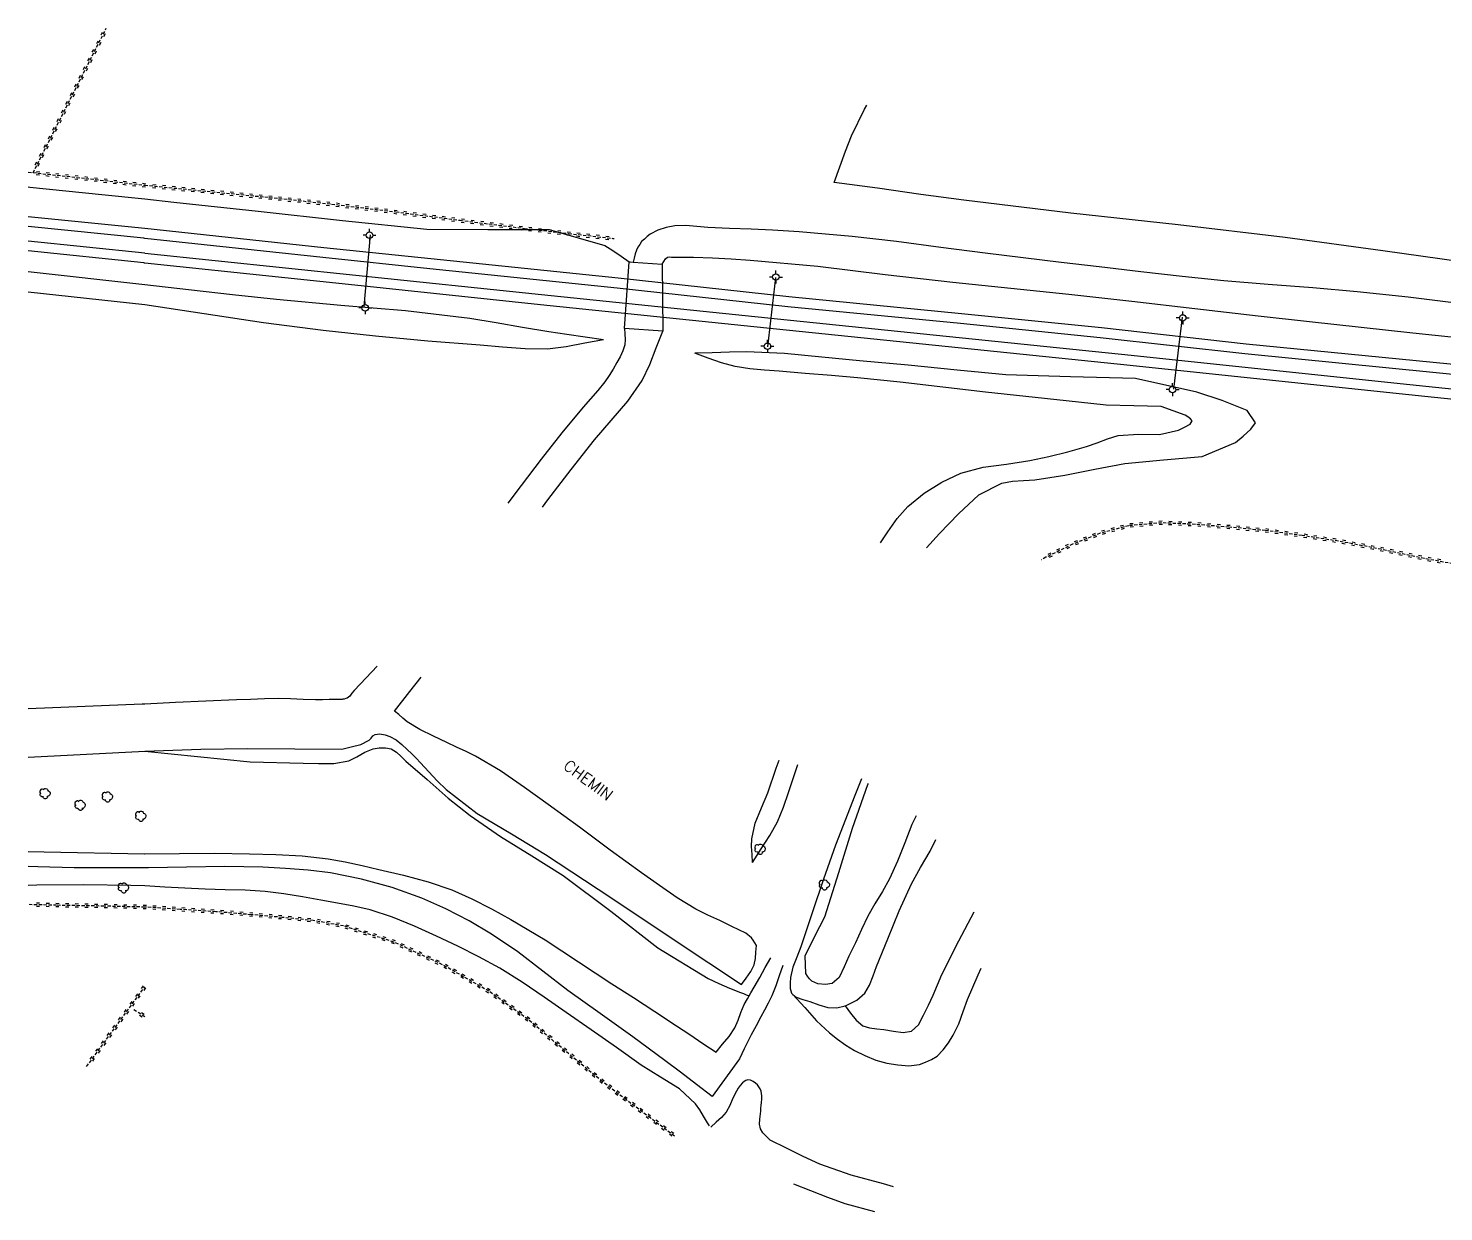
# Model space of a CAD drawing. Header units: millimetres. Extents: x 107000 to 108000, y 127000 to 127954.
# Drawn here: x 107000 to 107218.9, y 127770.8 to 127953.7 of the extents above; entities that cross this region are included whole.
import ezdxf
from ezdxf.enums import TextEntityAlignment as Align

# ---------------------------------------------------------------- set-up
doc = ezdxf.new("R2010")
doc.units = ezdxf.units.MM
doc.linetypes.add('DASHED', pattern=[0.75, 0.5, -0.25])
doc.layers.get('0').update_dxf_attribs({"linetype": 'CONTINUOUS'})
for name, color, linetype in [('W0071', 7, 'CONTINUOUS'), ('W0120', 7, 'CONTINUOUS'), ('W0211', 2, 'CONTINUOUS'), ('W0214', 2, 'CONTINUOUS'), ('W0220', 5, 'DASHED'), ('W0300', 7, 'CONTINUOUS'), ('W0330', 7, 'CONTINUOUS'), ('W0510', 5, 'CONTINUOUS'), ('W0610', 7, 'CONTINUOUS'), ('W0611', 7, 'CONTINUOUS'), ('W0700', 7, 'CONTINUOUS'), ('W0989', 7, 'CONTINUOUS')]:
    doc.layers.add(name, color=color, linetype=linetype)
doc.styles.get("Standard").update_dxf_attribs({"font": 'romans.shx', "width": 0.85})

# ---------------------------------------------------------------- blocks, each defined once
blk = doc.blocks.new('T300')
for p, q in [((-0.8, 0.51), (-0.86, 0.34)), ((-0.86, 0.34), (-0.86, 0.17)), ((-0.86, 0.17), (-0.74, 0.06)), ((-0.69, 0.63), (-0.8, 0.51)), ((-0.8, -0.06), (-0.74, 0.06)), ((-0.74, 0.06), (-0.69, 0.11)), ((-0.57, 0.69), (-0.69, 0.63)), ((-0.46, 0.69), (-0.57, 0.69)), ((-0.29, 0.63), (-0.46, 0.69)), ((-0.29, 0.63), (-0.17, 0.74)), ((-0.23, 0.57), (-0.29, 0.63)), ((-0.17, 0.74), (-0.06, 0.8)), ((-0.06, 0.8), (0.06, 0.8)), ((0.06, 0.8), (0.23, 0.74)), ((0.23, 0.74), (0.34, 0.63)), ((0.34, 0.63), (0.4, 0.51)), ((0.46, 0.46), (0.34, 0.46)), ((0.4, 0.51), (0.4, 0.46)), ((0.57, 0.4), (0.46, 0.46)), ((0.57, 0.4), (0.69, 0.29)), ((0.69, 0.29), (0.74, 0.17)), ((0.74, 0.06), (0.69, -0.17)), ((0.74, 0.17), (0.74, 0.06)), ((-0.8, -0.17), (-0.8, -0.06)), ((-0.8, -0.23), (-0.8, -0.17)), ((-0.74, -0.34), (-0.8, -0.23)), ((-0.69, -0.4), (-0.74, -0.34)), ((-0.51, -0.46), (-0.69, -0.4)), ((-0.4, -0.46), (-0.51, -0.46)), ((-0.4, -0.46), (-0.34, -0.46)), ((-0.34, -0.46), (-0.34, -0.4)), ((-0.34, -0.51), (-0.34, -0.46)), ((-0.29, -0.63), (-0.34, -0.51)), ((-0.17, -0.74), (-0.29, -0.63)), ((-0.06, -0.8), (-0.17, -0.74)), ((0.06, -0.8), (-0.06, -0.8)), ((0.17, -0.74), (0.06, -0.8)), ((0.23, -0.69), (0.17, -0.74)), ((0.29, -0.46), (0.23, -0.46)), ((0.29, -0.63), (0.23, -0.69)), ((0.46, -0.4), (0.29, -0.46)), ((0.34, -0.51), (0.29, -0.63)), ((0.34, -0.51), (0.34, -0.46)), ((0.57, -0.34), (0.46, -0.4)), ((0.63, -0.29), (0.57, -0.34)), ((0.69, -0.17), (0.63, -0.29))]:
    blk.add_line(p, q)
blk = doc.blocks.new('T610')
for p, q in [((-0.500001, 0), (-1.000002, 0)), ((0, 0.500001), (0, 1.000002)), ((0.500001, 0), (1.000002, 0)), ((0, -0.500001), (0, -1.000002))]:
    blk.add_line(p, q)
blk.add_ellipse((0, 0), major_axis=(-0.353554, 0.353554), ratio=1, start_param=3.926990817, end_param=10.2101761242)
blk = doc.blocks.new('t220o')
at = {"color": 0, "linetype": 'Continuous'}
for p, q in [((-0.25, 0.25), (0.25, 0.25)), ((-0.25, -0.25), (0.25, -0.25))]:
    blk.add_line(p, q, dxfattribs=at)

msp = doc.modelspace()

# ---------------------------------------------------------------- linework, layer by layer
at = {"layer": 'W0071'}
for points in [[(107000, 127826.44), (107002.47, 127826.38), (107007.63, 127826.28), (107012.79, 127826.18), (107017.96, 127826.11), (107018, 127826.11)], [(107018, 127823.92), (107014.73, 127823.91), (107010.9, 127823.91), (107007.07, 127823.93), (107001.45, 127824.09), (107000, 127824.15)], [(107018, 127826.11), (107023.37, 127826.12), (107028.79, 127826.17), (107034.2, 127826.09), (107038.27, 127825.97), (107042.34, 127825.77), (107046.38, 127825.34), (107049, 127824.87), (107051.61, 127824.29), (107054.2, 127823.68), (107058.02, 127822.77), (107061.81, 127821.77), (107065.5, 127820.52), (107068.6, 127819.14), (107071.62, 127817.56), (107074.6, 127815.92), (107079.9, 127812.77), (107085.07, 127809.4), (107090.23, 127806.01), (107093.57, 127803.86), (107096.9, 127801.7), (107100.21, 127799.52), (107102.27, 127798.15), (107104.31, 127796.78), (107106.36, 127795.41)], [(107116.67, 127808.84), (107116.12, 127807.25), (107115.57, 127805.66), (107114.95, 127804.11), (107114.42, 127803.02), (107113.86, 127801.94), (107113.29, 127800.87), (107112.54, 127799.47), (107111.79, 127798.08), (107111.07, 127796.67), (107110.71, 127795.92), (107110.36, 127795.16), (107110, 127794.4), (107105.75, 127788.59), (107103.31, 127790.45), (107100.87, 127792.31), (107098.43, 127794.16), (107093.46, 127797.8), (107088.45, 127801.38), (107083.45, 127804.98), (107079.57, 127807.95), (107075.68, 127810.94), (107071.65, 127813.68), (107068.15, 127815.71), (107064.54, 127817.58), (107060.85, 127819.21), (107056.25, 127820.86), (107051.53, 127822.18), (107046.74, 127823.14), (107043.27, 127823.58), (107039.77, 127823.83), (107036.27, 127824.01), (107030.38, 127824.12), (107024.47, 127824.01), (107018.57, 127823.92), (107018, 127823.92)], [(107106.36, 127795.41), (107107.36, 127796.64), (107108.36, 127797.87), (107109.23, 127799.18), (107109.76, 127800.36), (107110.2, 127801.58), (107110.7, 127802.78), (107111.19, 127803.69), (107111.46, 127804.13), (107111.73, 127804.59), (107112.26, 127805.48), (107113.12, 127806.99), (107113.97, 127808.51), (107114.82, 127810.03)]]:
    msp.add_lwpolyline(points, dxfattribs=at)
at = {"layer": 'W0120'}
msp.add_lwpolyline([(107092.17, 127907.31), (107092.92, 127917.6), (107093.06, 127917.59), (107093.54, 127917.55), (107098, 127917.23), (107098.1, 127906.88)], close=True, dxfattribs=at)
at = {"layer": 'W0211'}
for points in [[(107000, 127929.21), (107000.26, 127929.18), (107011.38, 127928.03), (107018, 127927.34)], [(107018, 127927.34), (107022.5, 127926.86), (107035.54, 127925.45), (107048.57, 127924), (107061.62, 127922.64), (107071.08, 127922.6), (107080.55, 127922.61), (107089.14, 127920.15), (107090.41, 127919.35), (107091.66, 127918.47), (107092.92, 127917.6)], [(107018, 127914.07), (107000, 127916.06)], [(107088.93, 127905.58), (107086.11, 127905.97), (107083.3, 127906.37), (107080.48, 127906.78), (107076.4, 127907.46), (107072.33, 127908.18), (107068.25, 127908.85), (107058.32, 127910.03), (107048.35, 127910.88), (107038.38, 127911.79), (107031.58, 127912.53), (107024.79, 127913.3), (107018, 127914.07)], [(107138.87, 127873.42), (107140.89, 127875.62), (107143.86, 127878.67), (107146.99, 127881.57), (107150.55, 127883.42), (107152.19, 127883.7), (107153.9, 127883.79), (107155.62, 127883.92), (107160.29, 127884.63), (107164.93, 127885.54), (107169.57, 127886.45), (107175.55, 127886.99), (107181.52, 127887.54), (107186.66, 127889.68), (107187.88, 127890.65), (107189.05, 127891.72), (107189.76, 127892.73), (107188.46, 127894.63), (107184.6, 127896.16), (107180.68, 127897.48), (107171.19, 127899.57), (107161.16, 127899.84), (107151.14, 127900.13), (107143.61, 127900.87), (107136.08, 127901.63), (107128.55, 127902.33), (107122.73, 127902.9), (107116.91, 127903.43), (107111.08, 127903.68), (107108.41, 127903.65), (107105.74, 127903.56), (107103.07, 127903.47)], [(107018, 127841.95), (107026.16, 127841.14), (107034.32, 127840.33), (107042.48, 127840.08), (107044.86, 127840.05), (107047.25, 127840.07), (107049.54, 127840.47), (107050.8, 127841.08), (107052.03, 127841.82), (107053.31, 127842.32), (107054.26, 127842.46), (107055.22, 127842.49), (107056.12, 127842.33), (107056.93, 127841.83), (107057.66, 127841.12), (107058.38, 127840.41), (107061.67, 127837.56), (107064.95, 127834.71), (107068.33, 127831.99), (107073.02, 127828.76), (107077.88, 127825.77), (107082.7, 127822.72), (107090.07, 127817.21), (107097.34, 127811.56), (107105.12, 127806.82), (107106.78, 127806.06), (107108.45, 127805.33), (107110.14, 127804.64), (107110.58, 127804.47), (107111.02, 127804.3), (107111.46, 127804.13)], [(107111.99, 127824.77), (107113.33, 127826.84), (107114.67, 127828.91), (107115.86, 127831.06), (107116.79, 127833.29), (107117.57, 127835.59), (107118.35, 127837.9), (107118.99, 127839.89)], [(107128.86, 127837.67), (107127.79, 127835.09), (107124.82, 127827.41), (107122.99, 127822.19), (107121.23, 127816.94), (107119.47, 127811.69), (107118.85, 127810.13), (107118.22, 127808.57), (107117.88, 127806.96), (107117.82, 127806.12), (107117.82, 127805.26), (107118.03, 127804.54), (107118.24, 127804.36), (107118.74, 127803.95), (107119.78, 127803.57), (107120.83, 127803.25), (107122.22, 127802.75), (107123.65, 127802.35), (107125.03, 127802.26), (107126.29, 127802.59), (107126.59, 127802.67), (107128.1, 127803.48), (107129.34, 127804.54), (107130.09, 127805.78), (107130.62, 127807.24), (107131.14, 127808.69), (107132.9, 127812.97), (107134.65, 127817.25), (107136.56, 127821.46), (107137.97, 127823.99), (107139.44, 127826.5), (107140.34, 127828.31)], [(107018, 127821.12), (107015.83, 127821.18), (107008.57, 127821.27), (107001.3, 127821.22), (107000, 127821.2)], [(107105.36, 127784.01), (107105.24, 127784.18), (107105.12, 127784.35), (107105.01, 127784.52), (107104.4, 127785.51), (107103.82, 127786.51), (107103.18, 127787.46), (107100.71, 127789.75), (107097.75, 127791.58), (107094.79, 127793.4), (107090.93, 127796.14), (107087.06, 127798.88), (107083.17, 127801.58), (107079.78, 127803.92), (107076.38, 127806.23), (107072.89, 127808.4), (107069.69, 127810.17), (107066.42, 127811.83), (107063.1, 127813.38), (107059.74, 127814.88), (107056.33, 127816.28), (107052.84, 127817.43), (107050.34, 127818.01), (107047.8, 127818.47), (107045.25, 127818.9), (107042.38, 127819.42), (107039.5, 127819.9), (107036.61, 127820.27), (107033.53, 127820.46), (107030.43, 127820.53), (107027.33, 127820.61), (107024.22, 127820.77), (107021.11, 127820.94), (107018, 127821.12)], [(107118.24, 127804.36), (107120.07, 127802.31), (107121.89, 127800.26), (107123.87, 127798.39), (107125.12, 127797.42), (107126.43, 127796.51), (107127.78, 127795.7), (107129.38, 127794.89), (107131.05, 127794.21), (107132.76, 127793.74), (107134.44, 127793.44), (107136.16, 127793.32), (107137.81, 127793.54), (107138.76, 127793.86), (107139.68, 127794.29), (107140.52, 127794.83), (107141.49, 127795.76), (107142.3, 127796.89), (107143.02, 127798.06), (107143.88, 127799.82), (107144.55, 127801.69), (107145.24, 127803.55), (107146.87, 127807.36), (107147.35, 127808.42)], [(107114.71, 127781.84), (107114.15, 127782.39), (107113.59, 127782.94), (107113.2, 127783.55), (107113.08, 127784.29), (107113.14, 127785.09), (107113.22, 127785.9), (107113.25, 127786.32), (107113.29, 127786.74), (107113.33, 127787.16), (107113.39, 127787.66), (107113.44, 127788.16), (107113.44, 127788.66), (107113.39, 127789.03), (107113.31, 127789.4), (107113.18, 127789.75), (107112.98, 127790.08), (107112.74, 127790.39), (107112.45, 127790.65), (107112.08, 127790.9), (107111.66, 127791.09), (107111.25, 127791.14), (107110.96, 127791.05), (107110.68, 127790.87), (107110.42, 127790.67), (107110.07, 127790.29), (107109.78, 127789.84), (107109.51, 127789.37), (107108.97, 127788.3), (107108.5, 127787.19), (107107.92, 127786.16), (107107.18, 127785.34), (107106.35, 127784.59), (107105.52, 127783.84)], [(107133.79, 127774.61), (107132.22, 127775.06), (107127.25, 127776.42), (107122.4, 127778.1), (107119.81, 127779.28), (107117.26, 127780.56), (107114.71, 127781.84)]]:
    msp.add_lwpolyline(points, dxfattribs=at)
at = {"layer": 'W0214'}
for points in [[(107018, 127910.97), (107000, 127912.9)], [(107088.93, 127905.58), (107086.04, 127905.03), (107083.16, 127904.48), (107080.26, 127904.13), (107076.81, 127904.14), (107073.34, 127904.44), (107069.88, 127904.75), (107061.77, 127905.37), (107053.67, 127906.12), (107045.59, 127906.99), (107036.38, 127908.2), (107027.19, 127909.58), (107018, 127910.97)], [(107131.8, 127874.17), (107132.9, 127875.88), (107134.38, 127877.92), (107136.03, 127879.77), (107138.51, 127881.83), (107141.28, 127883.57), (107144.2, 127884.95), (107147.64, 127885.86), (107151.25, 127886.33), (107154.85, 127886.88), (107157.8, 127887.53), (107160.74, 127888.24), (107163.65, 127889.06), (107165.27, 127889.63), (107166.88, 127890.23), (107168.51, 127890.74), (107171.68, 127890.98), (107174.92, 127890.9), (107177.88, 127891.6), (107178.77, 127892.03), (107179.64, 127892.51), (107179.95, 127893.02), (107179.71, 127893.32), (107179.3, 127893.63), (107178.88, 127893.92), (107175.18, 127895.27), (107170.94, 127895.37), (107166.69, 127895.44), (107160.48, 127896.15), (107154.26, 127896.81), (107148.04, 127897.48), (107141.43, 127898.23), (107134.82, 127898.99), (107128.2, 127899.67), (107124.18, 127900.03), (107120.15, 127900.35), (107116.12, 127900.71), (107113.84, 127900.88), (107111.56, 127901.07), (107109.32, 127901.42), (107107.21, 127902), (107105.14, 127902.74), (107103.07, 127903.47)], [(107111.99, 127824.77), (107111.92, 127825.99), (107111.85, 127827.22), (107111.87, 127828.42), (107112.42, 127830.83), (107113.39, 127833.18), (107114.36, 127835.52), (107115.67, 127839.32), (107116.1, 127840.55)], [(107137.27, 127831.95), (107136.64, 127830.6), (107135.53, 127827.78), (107134.41, 127824.96), (107133.16, 127822.2), (107132.07, 127820.27), (107130.92, 127818.38), (107129.82, 127816.46), (107128.84, 127814.4), (107127.91, 127812.31), (107126.9, 127810.26), (107126.16, 127808.61), (107125.38, 127806.98), (107124.28, 127806.02), (107123.26, 127805.86), (107122.11, 127805.98), (107121.14, 127806.4), (107120.79, 127806.75), (107120.49, 127807.18), (107120.22, 127807.6), (107120.12, 127810.34), (107121.65, 127813.35), (107123.17, 127816.37), (107125.33, 127823.21), (107127.46, 127830.06), (107129.84, 127836.82), (107129.9, 127836.98)], [(107126.29, 127802.59), (107127.16, 127801.47), (107128.04, 127800.35), (107129.07, 127799.52), (107130.09, 127799.18), (107131.2, 127799.03), (107132.32, 127798.91), (107133.8, 127798.65), (107135.29, 127798.45), (107136.57, 127798.65), (107137.64, 127799.64), (107138.45, 127801.14), (107139.19, 127802.68), (107139.94, 127804.23), (107140.6, 127805.84), (107141.28, 127807.43), (107143.89, 127812.65), (107146.28, 127817.12)], [(107130.9, 127770.76), (107126.3, 127771.96), (107123.65, 127772.93), (107121.02, 127773.99), (107118.4, 127775.04)]]:
    msp.add_lwpolyline(points, dxfattribs=at)
at = {"layer": 'W0220'}
for points in [[(107000.73, 127931.4), (107012.05, 127953.72)], [(107000, 127931.49), (107008.87, 127930.52), (107018, 127929.47)], [(107018, 127929.47), (107027.64, 127928.52), (107037.27, 127927.58), (107046.9, 127926.55), (107056.84, 127925.34), (107066.77, 127924.04), (107076.71, 127922.79), (107083.55, 127922), (107090.39, 127921.24), (107090.62, 127921.21)], [(107272.39, 127863.52), (107264.97, 127864.95), (107257.54, 127866.37), (107250.09, 127867.62), (107240.91, 127868.65), (107231.69, 127869.42), (107222.52, 127870.5), (107215.87, 127871.75), (107209.24, 127873.17), (107202.59, 127874.43), (107196.97, 127875.3), (107191.32, 127876.06), (107185.67, 127876.6), (107180.47, 127877.02), (107175.25, 127877.26), (107170.16, 127876.82), (107165.77, 127875.65), (107161.49, 127873.96), (107157.37, 127871.93), (107156.68, 127871.53)], [(107018, 127817.85), (107011.72, 127818), (107004.37, 127818.13), (107000, 127818.24)], [(107099.9, 127782.46), (107096.19, 127785.25), (107092.48, 127788.04), (107088.79, 127790.85), (107083, 127795.64), (107077.26, 127800.5), (107071.21, 127804.85), (107064.06, 127808.95), (107056.54, 127812.44), (107048.75, 127814.94), (107044.05, 127815.77), (107039.26, 127816.26), (107034.47, 127816.68), (107028.99, 127817.14), (107023.49, 127817.49), (107018, 127817.85)], [(107009.02, 127793.19), (107018, 127805.52)], [(107018, 127800.87), (107016.32, 127802)]]:
    msp.add_lwpolyline(points, dxfattribs=at)
at = {"layer": 'W0330'}
msp.add_lwpolyline([(107269.71, 127912.13), (107259.67, 127913.13), (107249.62, 127914.14), (107239.59, 127915.24), (107224.5, 127917.18), (107209.44, 127919.32), (107194.36, 127921.37), (107177.8, 127923.32), (107161.23, 127925.16), (107144.68, 127927.15), (107138, 127928.05), (107131.32, 127928.98), (107124.64, 127929.9), (107125.5, 127932.32), (107126.36, 127934.74), (107127.3, 127937.12), (107129.31, 127941.22), (107129.68, 127941.86)], dxfattribs=at)
at = {"layer": 'W0510'}
for points in [[(107221.23, 127911.16), (107213.36, 127912.13), (107205.48, 127913), (107198.61, 127913.58), (107191.74, 127914.09), (107184.86, 127914.67), (107178.44, 127915.35), (107172.02, 127916.08), (107165.6, 127916.83), (107159.72, 127917.52), (107153.84, 127918.23), (107147.96, 127918.95), (107141.11, 127919.83), (107134.26, 127920.74), (107127.4, 127921.51), (107123.3, 127921.9), (107119.19, 127922.24), (107115.09, 127922.52), (107111.76, 127922.67), (107108.42, 127922.78), (107105.09, 127922.9), (107103.38, 127923.07), (107101.66, 127923.24), (107099.98, 127923.17), (107098.65, 127922.9), (107097.34, 127922.49), (107096.15, 127921.87), (107095.7, 127921.51), (107095.27, 127921.13), (107094.84, 127920.74)], [(107094.84, 127920.74), (107094.55, 127920.31), (107094.27, 127919.88), (107094.03, 127919.43), (107093.82, 127918.83), (107093.68, 127918.19), (107093.54, 127917.55)], [(107098, 127917.23), (107098.25, 127917.65), (107098.51, 127918.06), (107098.83, 127918.33), (107099.12, 127918.38), (107099.45, 127918.36), (107099.78, 127918.34), (107100.81, 127918.34), (107101.84, 127918.34), (107102.86, 127918.34), (107105.78, 127918.24), (107108.7, 127918.07), (107111.61, 127917.87), (107122.07, 127916.92), (107132.5, 127915.67), (107142.94, 127914.45), (107148.93, 127913.84), (107154.92, 127913.24), (107160.91, 127912.62), (107170.66, 127911.53), (107180.41, 127910.38), (107190.16, 127909.26), (107198.14, 127908.38), (107206.12, 127907.51), (107214.1, 127906.65), (107225.44, 127905.43)], [(107092.17, 127907.31), (107092.23, 127906.47), (107092.28, 127905.62), (107092.23, 127904.8), (107091.95, 127903.86), (107091.51, 127902.95), (107091.03, 127902.06), (107090.46, 127901.03), (107089.83, 127900.03), (107089.16, 127899.06), (107088.09, 127897.71), (107086.93, 127896.42), (107085.79, 127895.13), (107082.52, 127891.16), (107079.33, 127887.13), (107076.19, 127883.05), (107074.13, 127880.28)], [(107079.51, 127879.71), (107080.35, 127880.83), (107083.93, 127885.49), (107087.55, 127890.11), (107090.11, 127893.1), (107092.69, 127896.07), (107094.9, 127899.26), (107096.09, 127901.73), (107097.09, 127904.3), (107098.1, 127906.88)], [(107053.95, 127855.12), (107052.22, 127853.29), (107050.39, 127851.34), (107050.05, 127850.91), (107049.72, 127850.48), (107049.32, 127850.17), (107049.1, 127850.08), (107048.86, 127850.01), (107048.62, 127849.98), (107048.53, 127849.97), (107048.44, 127849.97), (107048.35, 127849.97), (107048.1, 127849.96), (107047.85, 127849.96), (107047.61, 127849.95), (107046.54, 127849.93), (107045.47, 127849.9), (107044.4, 127849.88), (107042.48, 127849.94), (107040.57, 127850.04), (107038.65, 127850.1), (107036.5, 127850.06), (107034.35, 127849.97), (107032.21, 127849.88), (107027.47, 127849.68), (107022.74, 127849.47), (107018, 127849.25)], [(107018, 127841.95), (107020.89, 127842.07), (107023.77, 127842.19), (107026.66, 127842.29), (107033.93, 127842.38), (107041.19, 127842.32), (107048.46, 127842.26), (107049.93, 127842.63), (107051.4, 127843.01), (107052.7, 127843.68), (107053.01, 127843.98), (107053.3, 127844.31), (107053.62, 127844.55), (107054.35, 127844.66), (107055.16, 127844.5), (107055.93, 127844.23), (107056.89, 127843.72), (107057.77, 127843.01), (107058.61, 127842.24), (107059.3, 127841.57), (107059.97, 127840.86), (107060.63, 127840.15), (107061.94, 127838.76), (107063.25, 127837.37), (107064.6, 127836.03), (107069.43, 127832.34), (107074.71, 127829.18), (107079.98, 127826.01), (107090.09, 127819.33), (107100.17, 127812.61), (107110.26, 127805.89), (107110.99, 127806.88), (107111.72, 127807.88), (107112.26, 127808.94), (107112.46, 127809.9), (107112.52, 127810.91), (107112.59, 127811.92), (107112.35, 127812.33), (107112.11, 127812.74), (107111.83, 127813.12), (107110.95, 127813.84), (107109.88, 127814.36), (107108.8, 127814.87), (107106.95, 127815.77), (107105.06, 127816.62), (107103.21, 127817.53), (107100.34, 127819.27), (107097.58, 127821.2), (107094.83, 127823.15), (107089.99, 127826.63), (107085.21, 127830.2), (107080.37, 127833.7), (107076.71, 127836.33), (107073.01, 127838.91), (107069.16, 127841.21), (107067.7, 127841.92), (107066.22, 127842.59), (107064.74, 127843.28), (107062.64, 127844.27), (107060.56, 127845.3), (107058.61, 127846.52), (107057.94, 127847.05), (107057.29, 127847.61), (107056.64, 127848.16), (107058.99, 127851.16), (107060.75, 127853.42)], [(107018, 127849.25), (107017.63, 127849.23), (107000, 127848.52)], [(107000, 127841.05), (107018, 127841.95)]]:
    msp.add_lwpolyline(points, dxfattribs=at)
at = {"layer": 'W0611'}
for points in [[(107052.88, 127921.81), (107051.89, 127910.72)], [(107115.54, 127915.2), (107114.32, 127904.48)], [(107178.44, 127909.06), (107177.07, 127897.91)]]:
    msp.add_lwpolyline(points, dxfattribs=at)
at = {"layer": 'W0700'}
for points in [[(107018, 127922.77), (107000, 127924.59)], [(107017.85, 127921.27), (107000, 127923.08)], [(107144.31, 127909.6), (107117.6, 127912.2), (107091.2, 127915.08), (107062.26, 127918.06), (107045.71, 127919.8), (107018, 127922.77)], [(107018, 127918.95), (107000, 127920.82)], [(107018, 127921.23), (107017.84, 127921.25)], [(107144.16, 127908.08), (107117.45, 127910.68), (107091.04, 127913.56), (107062.1, 127916.53), (107045.55, 127918.27), (107018, 127921.23)], [(107017.85, 127917.46), (107000, 127919.31)], [(107018, 127918.98), (107050.66, 127915.56), (107079.35, 127912.55), (107115.86, 127908.79), (107170.55, 127903.18), (107212.15, 127898.79), (107267.28, 127893.06)], [(107017.85, 127917.46), (107018, 127917.44)], [(107018, 127917.44), (107050.5, 127914.04), (107079.19, 127911.03), (107115.71, 127907.27), (107170.4, 127901.66), (107211.99, 127897.27), (107267.12, 127891.54)], [(107267.09, 127896.86), (107225.11, 127901.27), (107188.3, 127904.9), (107165.93, 127907.39), (107144.31, 127909.6)], [(107266.93, 127895.34), (107224.95, 127899.75), (107188.14, 127903.38), (107165.77, 127905.87), (107144.15, 127908.08)]]:
    msp.add_lwpolyline(points, dxfattribs=at)

# ---------------------------------------------------------------- block references
at = {"layer": 'W0220'}
for p, rotation in [((107010.91, 127951.47), 63.12164028630405), ((107011.58, 127952.81), 63.12164028630405), ((107009.55, 127948.79), 63.12164028630405), ((107010.23, 127950.13), 63.12164028630405), ((107008.87, 127947.46), 63.12164028630405), ((107007.51, 127944.78), 63.12164028630405), ((107008.19, 127946.12), 63.12164028630405), ((107006.16, 127942.1), 63.12164028630405), ((107006.84, 127943.44), 63.12164028630405), ((107005.48, 127940.77), 63.12164028630405), ((107004.12, 127938.09), 63.12164028630405), ((107004.8, 127939.43), 63.12164028630405), ((107002.77, 127935.41), 63.12164028630405), ((107003.45, 127936.75), 63.12164028630405), ((107002.09, 127934.08), 63.12164028630405), ((107001.41, 127932.74), 63.12164028630405), ((107001.49, 127931.32), 353.7576908900907), ((107002.98, 127931.16), 353.7576908900907), ((107004.47, 127931), 353.7576908900907), ((107005.96, 127930.83), 353.7576908900907), ((107007.46, 127930.67), 353.7576908900907), ((107008.95, 127930.51), 353.4416301297321), ((107010.44, 127930.34), 353.4416301297321), ((107011.93, 127930.17), 353.4416301297321), ((107013.42, 127929.99), 353.4416301297321), ((107014.91, 127929.82), 353.4416301297321), ((107016.4, 127929.65), 353.4416301297321), ((107017.89, 127929.48), 353.4416301297321), ((107019.49, 127929.32), 354.4000833911134), ((107020.99, 127929.17), 354.4000833911134), ((107022.48, 127929.03), 354.4000833911134), ((107023.97, 127928.88), 354.4000833911134), ((107025.46, 127928.74), 354.4000833911134), ((107026.96, 127928.59), 354.4000833911134), ((107028.45, 127928.44), 354.3936172882519), ((107029.94, 127928.3), 354.3936172882519), ((107031.44, 127928.15), 354.3936172882519), ((107032.93, 127928), 354.3936172882519), ((107034.42, 127927.86), 354.3936172882519), ((107035.91, 127927.71), 354.3936172882519), ((107037.41, 127927.56), 353.9296717649952), ((107038.9, 127927.4), 353.9296717649952), ((107040.39, 127927.24), 353.9296717649952), ((107041.88, 127927.09), 353.9296717649952), ((107043.37, 127926.93), 353.9296717649952), ((107044.86, 127926.77), 353.9296717649952), ((107046.36, 127926.61), 353.9296717649952), ((107047.85, 127926.44), 353.0311122235313), ((107049.34, 127926.25), 353.0311122235313), ((107050.82, 127926.07), 353.0311122235313), ((107052.31, 127925.89), 353.0311122235313), ((107053.8, 127925.71), 353.0311122235313), ((107055.29, 127925.53), 353.0311122235313), ((107056.78, 127925.34), 353.0311122235313), ((107058.27, 127925.15), 352.5471326592458), ((107059.75, 127924.96), 352.5471326592458), ((107061.24, 127924.76), 352.5471326592458), ((107062.73, 127924.57), 352.5471326592458), ((107064.22, 127924.37), 352.5471326592458), ((107065.7, 127924.18), 352.5471326592458), ((107067.19, 127923.99), 352.8416325496337), ((107068.68, 127923.8), 352.8416325496337), ((107070.17, 127923.61), 352.8416325496337), ((107071.66, 127923.42), 352.8416325496337), ((107073.14, 127923.24), 352.8416325496337), ((107074.63, 127923.05), 352.8416325496337), ((107076.12, 127922.86), 352.8416325496337), ((107077.61, 127922.69), 353.4199630104183), ((107079.1, 127922.51), 353.4199630104183), ((107080.59, 127922.34), 353.4199630104183), ((107082.08, 127922.17), 353.4199630104183), ((107083.57, 127922), 353.6212141051347), ((107085.06, 127921.83), 353.6212141051347), ((107086.55, 127921.67), 353.6212141051347), ((107088.04, 127921.5), 353.6212141051347), ((107089.53, 127921.33), 353.6212141051347), ((107169.16, 127876.55), 194.8817857995111), ((107170.62, 127876.86), 184.9600314717335), ((107172.12, 127876.99), 184.9600314717335), ((107173.61, 127877.12), 184.9600314717335), ((107175.11, 127877.25), 184.9600314717335), ((107176.6, 127877.2), 177.3864717164818), ((107178.1, 127877.13), 177.3864717164818), ((107179.6, 127877.06), 177.3864717164818), ((107181.1, 127876.97), 175.3494485379549), ((107182.59, 127876.85), 175.3494485379549), ((107184.09, 127876.73), 175.3494485379549), ((107185.58, 127876.6), 175.3494485379549), ((107187.08, 127876.46), 174.5993276186942), ((107188.57, 127876.32), 174.5993276186942), ((107162.06, 127874.18), 201.5637838994548), ((107163.45, 127874.73), 201.5637838994548), ((107164.85, 127875.29), 201.5637838994548), ((107166.26, 127875.78), 194.8817857995111), ((107167.71, 127876.17), 194.8817857995111), ((107190.06, 127876.18), 174.5993276186942), ((107191.56, 127876.03), 172.319579593395), ((107193.04, 127875.83), 172.319579593395), ((107194.53, 127875.63), 172.319579593395), ((107196.02, 127875.43), 172.319579593395), ((107197.5, 127875.22), 171.1681309737749), ((107198.98, 127874.99), 171.1681309737749), ((107200.47, 127874.76), 171.1681309737749), ((107201.95, 127874.53), 171.1681309737749), ((107203.42, 127874.27), 169.2960946980866), ((107158, 127872.24), 206.2186209995039), ((107159.35, 127872.9), 206.2186209995039), ((107160.69, 127873.57), 206.2186209995039), ((107204.9, 127873.99), 169.2960946980866), ((107206.37, 127873.71), 169.2960946980866), ((107207.85, 127873.43), 169.2960946980866), ((107209.32, 127873.15), 167.9170577035761), ((107210.79, 127872.84), 167.9170577035761), ((107212.25, 127872.53), 167.9170577035761), ((107213.72, 127872.21), 167.9170577035761), ((107215.19, 127871.9), 167.9170577035761), ((107216.66, 127871.6), 169.361095432021), ((107218.13, 127871.33), 169.361095432021), ((107001.5, 127818.2), 178.5679038157686), ((107003, 127818.17), 178.5679038157686), ((107004.5, 127818.13), 178.9633323659704), ((107006, 127818.1), 178.9633323659704), ((107007.5, 127818.08), 178.9633323659704), ((107009, 127818.05), 178.9633323659704), ((107010.5, 127818.02), 178.9633323659704), ((107012, 127817.99), 178.632383470546), ((107013.5, 127817.96), 178.632383470546), ((107015, 127817.92), 178.632383470546), ((107016.5, 127817.89), 178.632383470546), ((107018, 127817.85), 178.632383470546), ((107019.5, 127817.75), 176.2918603722531), ((107020.99, 127817.66), 176.2918603722531), ((107022.49, 127817.56), 176.2918603722531), ((107023.99, 127817.46), 176.291187067276), ((107025.48, 127817.36), 176.291187067276), ((107026.98, 127817.27), 176.291187067276), ((107028.48, 127817.17), 176.291187067276), ((107029.97, 127817.06), 175.256249373171), ((107031.47, 127816.93), 175.256249373171), ((107032.96, 127816.81), 175.256249373171), ((107034.46, 127816.68), 175.256249373171), ((107035.95, 127816.55), 175.0080973525837), ((107037.45, 127816.42), 175.0080973525837), ((107038.94, 127816.29), 175.0080973525837), ((107040.43, 127816.14), 174.1118158512208), ((107041.93, 127815.99), 174.1118158512208), ((107043.42, 127815.84), 174.1118158512208), ((107044.9, 127815.62), 169.9272886700906), ((107046.38, 127815.36), 169.9272886700906), ((107047.85, 127815.09), 169.9272886700906), ((107049.31, 127814.76), 162.244660905425), ((107050.74, 127814.3), 162.244660905425), ((107052.17, 127813.84), 162.244660905425), ((107053.6, 127813.38), 162.244660905425), ((107055.03, 127812.93), 162.244660905425), ((107056.46, 127812.47), 162.244660905425), ((107057.82, 127811.85), 155.0925435414673), ((107059.18, 127811.22), 155.0925435414673), ((107060.54, 127810.58), 155.0925435414673), ((107061.9, 127809.95), 155.0925435414673), ((107063.26, 127809.32), 155.0925435414673), ((107064.6, 127808.64), 150.1490251128197), ((107065.9, 127807.9), 150.1490251128197), ((107067.2, 127807.15), 150.1490251128197), ((107068.5, 127806.4), 150.1490251128197), ((107016.97, 127804.1), 53.9468949379219), ((107017.85, 127805.31), 53.9468949379219), ((107069.8, 127805.66), 150.1490251128197), ((107071.1, 127804.91), 150.1490251128197), ((107072.33, 127804.04), 144.2970145896009), ((107016.09, 127802.89), 53.9468949379219), ((107073.55, 127803.17), 144.2970145896009), ((107074.76, 127802.29), 144.2970145896009), ((107014.32, 127800.46), 53.9468949379219), ((107015.2, 127801.67), 53.9468949379219), ((107017.56, 127801.16), 146.0514570266989), ((107075.98, 127801.42), 144.2970145896009), ((107077.2, 127800.54), 144.2970145896009), ((107012.55, 127798.04), 53.9468949379219), ((107013.44, 127799.25), 53.9468949379219), ((107078.35, 127799.58), 139.7672203284933), ((107079.49, 127798.61), 139.7672203284933), ((107080.64, 127797.64), 139.7672203284933), ((107010.79, 127795.61), 53.9468949379219), ((107011.67, 127796.82), 53.9468949379219), ((107081.78, 127796.67), 139.7672203284933), ((107082.93, 127795.7), 139.7672203284933), ((107009.91, 127794.4), 53.9468949379219), ((107084.08, 127794.75), 140.379797820261), ((107085.24, 127793.79), 140.379797820261), ((107086.4, 127792.83), 140.379797820261), ((107087.55, 127791.88), 140.379797820261), ((107088.71, 127790.92), 140.379797820261), ((107089.9, 127790.01), 142.7002623765248), ((107091.09, 127789.1), 142.7002623765248), ((107092.28, 127788.19), 142.7002623765248), ((107093.48, 127787.29), 143.0806881537226), ((107094.68, 127786.38), 143.0806881537226), ((107095.88, 127785.48), 143.0806881537226), ((107097.08, 127784.58), 143.0782331021034), ((107098.28, 127783.68), 143.0782331021034), ((107099.48, 127782.78), 143.0782331021034)]:
    msp.add_blockref('t220o', p, dxfattribs=dict(at, rotation=rotation))
at = {"layer": 'W0300', "rotation": 359.9999899820874}
for p in [(107002.62, 127835.38), (107012.28, 127834.87), (107008.07, 127833.57), (107017.43, 127831.87), (107014.77, 127820.82)]:
    msp.add_blockref('T300', p, dxfattribs=at)
at = {"layer": 'W0300'}
for p in [(107113.2, 127826.8), (107123.13, 127821.26)]:
    msp.add_blockref('T300', p, dxfattribs=at)
at = {"layer": 'W0610'}
for p in [(107052.76, 127921.73), (107115.6, 127915.27), (107052.1, 127910.5), (107178.51, 127908.94), (107114.29, 127904.56), (107176.94, 127897.86)]:
    msp.add_blockref('T610', p, dxfattribs=at)

# ---------------------------------------------------------------- texts
at = {"layer": 'W0989'}
msp.add_text('CHEMIN', height=1.75, rotation=323.3772, dxfattribs=at).set_placement((107083.11, 127840.08), align=Align.MIDDLE_LEFT)

doc.saveas('drawing.dxf')
